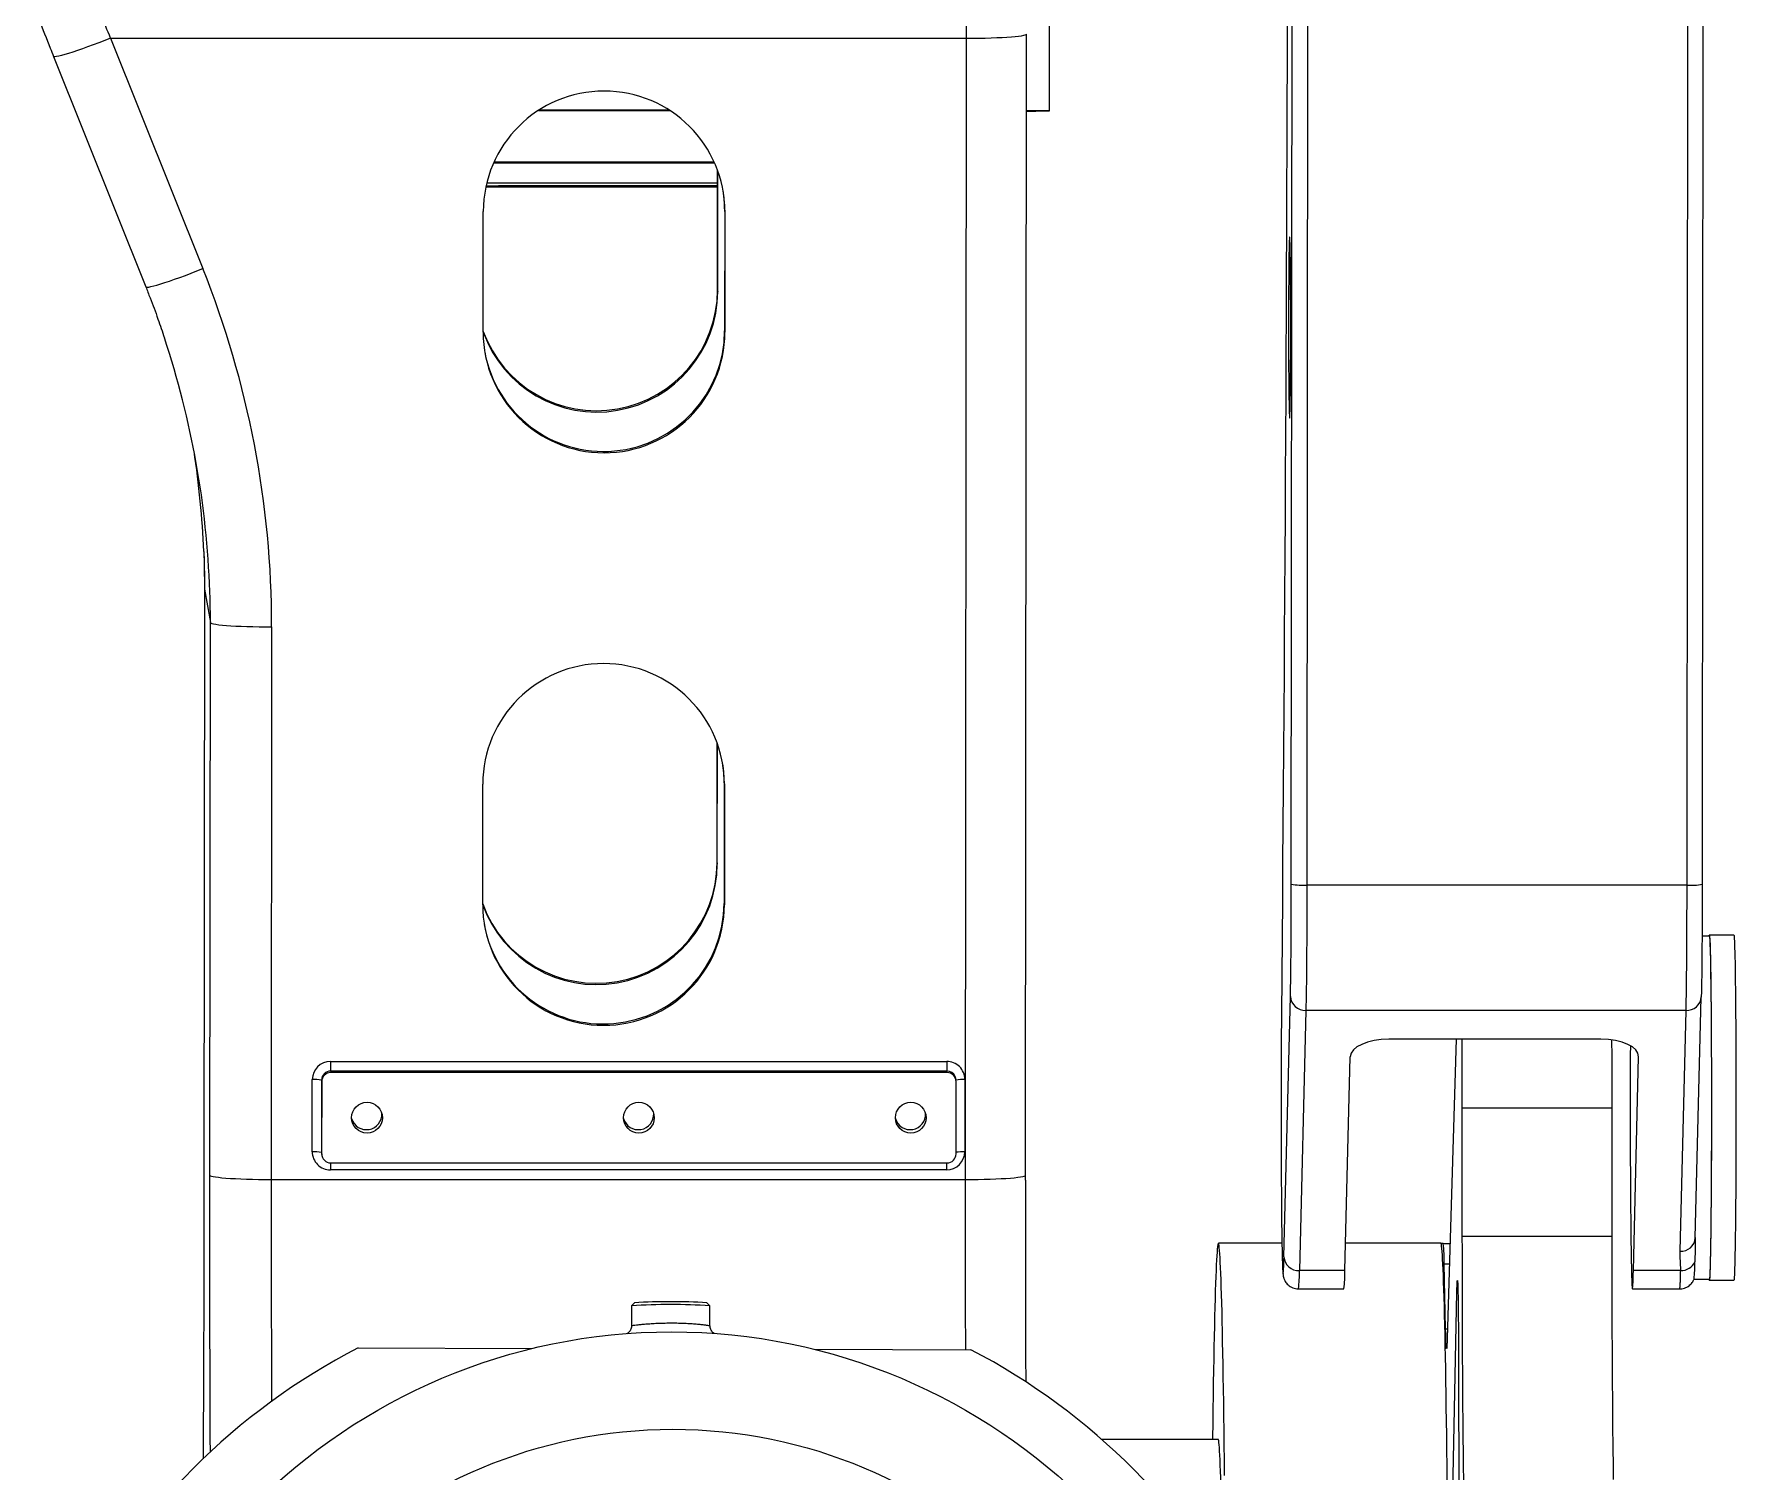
# Model space of a CAD drawing. Header units: millimetres. Extents: x 419 to 13500, y 498 to 10404.
# Drawn here: x 2306 to 2869, y 6332 to 6808 of the extents above; entities that cross this region are included whole.
import ezdxf

# ---------------------------------------------------------------- set-up
doc = ezdxf.new("R2010")
doc.units = ezdxf.units.MM
doc.header["$LTSCALE"] = 50

msp = doc.modelspace()

# ---------------------------------------------------------------- linework, layer by layer
at = {"color": 7, "linetype": 'Continuous', "lineweight": 15}
for p, q in [((2722.25, 6526.98), (2723.11, 7545.54)), ((2728.25, 7545.19), (2727.39, 6526.63)), ((2853.24, 6526.63), (2854.1, 7545.19)), ((2859.12, 7545.54), (2858.26, 6526.98)), ((2642.18, 6782.97), (2642.18, 6840.89)), ((2331.41, 6807.03), (2614.74, 6807.03)), ((2331.41, 6807.03), (2361.93, 6730.74)), ((2614.42, 6429.2), (2614.74, 6807.03)), ((2634.24, 6430.58), (2634.56, 6808.41)), ((2312.54, 6800.97), (2343.06, 6724.68)), ((2532.32, 6723.61), (2532.35, 6763.28)), ((2532.39, 6723.17), (2532.43, 6763.07)), ((2454.73, 6709.7), (2454.77, 6749.6)), ((2534.68, 6750.04), (2534.65, 6710.14)), ((2534.68, 6750.04), (2534.76, 6749.6)), ((2534.76, 6749.6), (2534.73, 6709.7)), ((2532.32, 6723.61), (2532.39, 6723.17)), ((2534.65, 6710.14), (2534.73, 6709.7)), ((2362.49, 6624.69), (2362.32, 6424.25)), ((2362.49, 6624.67), (2362.32, 6424.23)), ((2362.49, 6624.67), (2364.42, 6613.55)), ((2364.26, 6430.59), (2364.42, 6613.55)), ((2384.72, 6612.16), (2384.57, 6429.2)), ((2532.16, 6534.07), (2532.19, 6573.74)), ((2532.23, 6533.63), (2532.27, 6573.53)), ((2454.57, 6520.16), (2454.61, 6560.06)), ((2534.52, 6560.5), (2534.49, 6520.6)), ((2534.52, 6560.5), (2534.6, 6560.06)), ((2534.6, 6560.06), (2534.57, 6520.16)), ((2532.16, 6534.07), (2532.23, 6533.63)), ((2853.24, 6526.63), (2727.39, 6526.63)), ((2534.49, 6520.6), (2534.57, 6520.16)), ((2719.29, 6521.78), (2718.98, 6483.65)), ((2860.61, 6509.77), (2858.2, 6509.77)), ((2868.74, 6510.11), (2860.61, 6510.11)), ((2719.82, 6403.61), (2721.95, 6489.73)), ((2727.06, 6485.16), (2724.92, 6399.04)), ((2852.9, 6485.16), (2727.06, 6485.16)), ((2850.93, 6405.41), (2852.9, 6485.16)), ((2855.98, 6409.85), (2857.96, 6489.6)), ((2857.96, 6489.73), (2857.96, 6489.6)), ((2824.67, 6475.61), (2754.57, 6475.61)), ((2776.85, 6475.61), (2773.83, 6376.6)), ((2404.18, 6468.28), (2608.16, 6468.28)), ((2739.97, 6399.04), (2741.73, 6469.84)), ((2835.47, 6399.04), (2837.22, 6469.84)), ((2398.15, 6438.35), (2398.17, 6462.3)), ((2401.21, 6462.09), (2401.19, 6438.15)), ((2401.29, 6461.6), (2401.21, 6462.09)), ((2404.21, 6465.08), (2404.3, 6464.59)), ((2608.2, 6465.08), (2404.21, 6465.08)), ((2608.28, 6464.59), (2404.3, 6464.59)), ((2608.28, 6464.59), (2608.2, 6465.08)), ((2611.23, 6462.11), (2611.15, 6462.6)), ((2614.16, 6462.3), (2614.14, 6438.35)), ((2401.29, 6461.6), (2401.27, 6437.66)), ((2611.26, 6437.66), (2611.28, 6461.6)), ((2778.85, 6410.47), (2778.85, 6452.96)), ((2778.85, 6452.96), (2828.32, 6452.96)), ((2828.32, 6452.96), (2828.32, 6410.47)), ((2401.19, 6438.15), (2401.27, 6437.66)), ((2401.19, 6438.15), (2401.23, 6437.63)), ((2401.23, 6437.63), (2401.32, 6437.15)), ((2404.27, 6434.67), (2608.26, 6434.67)), ((2384.57, 6429.2), (2614.42, 6429.2)), ((2608.13, 6432.37), (2404.15, 6432.37)), ((2634.24, 6428.94), (2634.24, 6430.58)), ((2362.32, 6424.25), (2362.32, 6422.83)), ((2719.14, 6408.08), (2698.09, 6408.08)), ((2771.75, 6408.08), (2740.2, 6408.08)), ((2772.55, 6407.96), (2771.84, 6407.96)), ((2772.55, 6407.96), (2774.79, 6407.96)), ((2778.85, 6410.47), (2828.32, 6410.47)), ((2773.31, 6379.74), (2772.85, 6401.31)), ((2739.97, 6399.04), (2724.92, 6399.04)), ((2851.14, 6399.04), (2835.47, 6399.04)), ((2855.53, 6396.15), (2860.61, 6396.15)), ((2860.61, 6395.81), (2868.74, 6395.81)), ((2724.61, 6392.96), (2739.66, 6392.96)), ((2775.5, 6317.79), (2777.04, 6391.73)), ((2835.15, 6392.96), (2850.82, 6392.96)), ((2850.82, 6393.01), (2850.82, 6393.01)), ((2504.81, 6388.39), (2503.81, 6387.39)), ((2503.81, 6387.38), (2503.81, 6380.74)), ((2529.81, 6387.4), (2528.81, 6388.39)), ((2529.81, 6380.75), (2529.81, 6387.39)), ((2413.34, 6373.41), (2470.84, 6373.25)), ((2564.28, 6372.98), (2616.2, 6372.84)), ((2777.58, 6371.21), (2777.7, 6319.94)), ((2698.09, 6343.06), (2659.57, 6343.06))]:
    msp.add_line(p, q, dxfattribs=at)
at = {"color": 8, "linetype": 'Continuous', "lineweight": 15}
for p, q in [((2362.49, 6624.69), (2362.49, 6624.67)), ((2837.22, 6469.84), (2837.22, 6470.03)), ((2362.32, 6424.25), (2362.32, 6424.23)), ((2362.32, 6424.23), (2362.32, 6422.8)), ((2772.85, 6401.31), (2774.58, 6401.31)), ((2777.04, 6391.73), (2777.41, 6391.73)), ((2773.31, 6379.74), (2773.93, 6379.74))]:
    msp.add_line(p, q, dxfattribs=at)
at = {"color": 7, "linetype": 'Continuous', "lineweight": 15, "flags": 128}
for points in [[(2614.74, 6807.03), (2614.75, 6817.33), (2614.76, 6827.61), (2614.78, 6837.86), (2614.79, 6848.09), (2614.81, 6858.28), (2614.84, 6868.44), (2614.86, 6878.56), (2614.89, 6888.63), (2614.92, 6898.66), (2614.95, 6908.62), (2614.99, 6918.53), (2615.03, 6928.38)], [(2720.91, 6812.98), (2720.86, 6798.91), (2720.81, 6784.9), (2720.76, 6770.95), (2720.7, 6757.06), (2720.64, 6743.25), (2720.58, 6729.51), (2720.52, 6715.84), (2720.45, 6702.25), (2720.38, 6688.74), (2720.31, 6675.32), (2720.24, 6661.98), (2720.17, 6648.73), (2720.09, 6635.57), (2720.01, 6622.51), (2719.93, 6609.55), (2719.84, 6596.69), (2719.75, 6583.93), (2719.67, 6571.28), (2719.57, 6558.73), (2719.48, 6546.3), (2719.38, 6533.98), (2719.29, 6521.78)], [(2473.08, 6783.11), (2475.39, 6783.11), (2479.61, 6783.12), (2483.91, 6783.12), (2488.28, 6783.12), (2492.71, 6783.12), (2497.19, 6783.12), (2501.71, 6783.13), (2506.27, 6783.13), (2510.85, 6783.13), (2515.45, 6783.13), (2516.48, 6783.13)], [(2516.42, 6783.17), (2515.88, 6783.17), (2510.73, 6783.17), (2505.6, 6783.17), (2500.49, 6783.17), (2495.41, 6783.16), (2490.36, 6783.16), (2485.36, 6783.16), (2480.41, 6783.16), (2475.52, 6783.16), (2473.15, 6783.15)], [(2634.54, 6782.91), (2634.55, 6782.91), (2636.22, 6782.92), (2637.69, 6782.92), (2638.95, 6782.93), (2640.01, 6782.94), (2640.86, 6782.95), (2641.5, 6782.95), (2641.93, 6782.96), (2642.15, 6782.97), (2642.16, 6782.98), (2641.96, 6782.99), (2641.55, 6782.99), (2640.92, 6783), (2640.09, 6783.01), (2639.05, 6783.02), (2637.81, 6783.03), (2636.36, 6783.03), (2634.71, 6783.04), (2634.54, 6783.04)], [(2458.36, 6766.1), (2459.48, 6766.1), (2463.29, 6766.1), (2467.22, 6766.11), (2471.26, 6766.11), (2475.39, 6766.11), (2479.61, 6766.12), (2483.91, 6766.12), (2488.28, 6766.12), (2492.71, 6766.12), (2497.19, 6766.12), (2501.71, 6766.13), (2506.27, 6766.13), (2510.85, 6766.13), (2515.45, 6766.13), (2520.04, 6766.13), (2524.63, 6766.13), (2529.2, 6766.13), (2531.18, 6766.13)], [(2531.41, 6765.63), (2530, 6765.63), (2525.44, 6765.63), (2520.87, 6765.63), (2516.28, 6765.63), (2511.7, 6765.63), (2507.12, 6765.63), (2502.57, 6765.63), (2498.05, 6765.63), (2493.57, 6765.62), (2489.13, 6765.62), (2484.76, 6765.62), (2480.45, 6765.62), (2476.22, 6765.61), (2472.08, 6765.61), (2468.03, 6765.61), (2464.08, 6765.6), (2460.24, 6765.6), (2458.14, 6765.6)], [(2455.64, 6757.85), (2458.46, 6757.85), (2462.21, 6757.84), (2466.08, 6757.84), (2470.06, 6757.84), (2474.14, 6757.83), (2478.3, 6757.83), (2482.55, 6757.83), (2486.88, 6757.82), (2491.27, 6757.82), (2495.71, 6757.82), (2500.2, 6757.82), (2504.72, 6757.82), (2509.27, 6757.82), (2513.84, 6757.82), (2518.41, 6757.82), (2522.98, 6757.82), (2527.54, 6757.82), (2532.08, 6757.82), (2532.34, 6757.82)], [(2455.68, 6758.04), (2455.78, 6758.04), (2455.91, 6758.04), (2455.82, 6758.04), (2455.68, 6758.05)], [(2532.34, 6758.13), (2529.14, 6758.13), (2524.59, 6758.13), (2520.03, 6758.13), (2515.45, 6758.13), (2510.88, 6758.13), (2506.33, 6758.13), (2501.79, 6758.12), (2497.29, 6758.12), (2492.83, 6758.12), (2488.42, 6758.12), (2484.07, 6758.12), (2479.79, 6758.11), (2475.6, 6758.11), (2471.49, 6758.11), (2467.47, 6758.11), (2463.56, 6758.1), (2459.77, 6758.1), (2456.1, 6758.09), (2455.69, 6758.09)], [(2455.92, 6759.09), (2456.53, 6759.1), (2460.24, 6759.1), (2464.08, 6759.1), (2468.03, 6759.11), (2472.08, 6759.11), (2476.22, 6759.11), (2480.45, 6759.12), (2484.76, 6759.12), (2489.13, 6759.12), (2493.57, 6759.12), (2498.05, 6759.13), (2502.57, 6759.13), (2507.12, 6759.13), (2511.7, 6759.13), (2516.28, 6759.13), (2520.87, 6759.13), (2525.44, 6759.13), (2530, 6759.13), (2532.35, 6759.13)], [(2474.54, 6757.87), (2474.05, 6757.87), (2473.39, 6757.88), (2472.6, 6757.88), (2471.7, 6757.88), (2470.76, 6757.88), (2469.81, 6757.88), (2468.91, 6757.88), (2468.09, 6757.88), (2467.41, 6757.87), (2466.89, 6757.87), (2466.56, 6757.87), (2466.43, 6757.87), (2466.52, 6757.87), (2466.82, 6757.87), (2467.31, 6757.87), (2467.97, 6757.86), (2468.77, 6757.86), (2469.66, 6757.86), (2470.61, 6757.86), (2471.55, 6757.86), (2472.46, 6757.86), (2473.27, 6757.86), (2473.96, 6757.87), (2474.48, 6757.87), (2474.81, 6757.87), (2474.93, 6757.87), (2474.84, 6757.87), (2474.54, 6757.87)], [(2532.34, 6758.05), (2531.19, 6758.05), (2528.03, 6758.05), (2524.82, 6758.05), (2521.57, 6758.05), (2518.3, 6758.05), (2515.03, 6758.05), (2511.77, 6758.05), (2508.53, 6758.05), (2505.32, 6758.05), (2502.16, 6758.05), (2499.07, 6758.04), (2496.06, 6758.04), (2493.13, 6758.04), (2490.3, 6758.04), (2487.59, 6758.04), (2485.01, 6758.03), (2482.56, 6758.03), (2480.26, 6758.02), (2478.11, 6758.02), (2476.14, 6758.02), (2474.33, 6758.01), (2472.71, 6758.01), (2471.28, 6758), (2470.05, 6758), (2469.01, 6757.99), (2468.18, 6757.99), (2467.56, 6757.98), (2467.15, 6757.98), (2466.95, 6757.97), (2466.97, 6757.97), (2467.2, 6757.96), (2467.65, 6757.96), (2468.3, 6757.95), (2469.16, 6757.95), (2470.23, 6757.94), (2471.5, 6757.94), (2472.96, 6757.93), (2474.61, 6757.93), (2476.45, 6757.93), (2478.45, 6757.92), (2480.62, 6757.92), (2482.95, 6757.91), (2485.42, 6757.91), (2488.03, 6757.91), (2490.76, 6757.91), (2493.6, 6757.9), (2496.54, 6757.9), (2499.57, 6757.9), (2502.67, 6757.9), (2505.84, 6757.9), (2509.05, 6757.9), (2512.3, 6757.89), (2515.56, 6757.89), (2518.84, 6757.89), (2522.1, 6757.9), (2525.34, 6757.9), (2528.55, 6757.9), (2531.7, 6757.9), (2532.34, 6757.9)], [(2488.07, 6758.09), (2487.54, 6758.09), (2486.83, 6758.09), (2485.98, 6758.09), (2485.02, 6758.09), (2483.99, 6758.09), (2482.95, 6758.09), (2481.93, 6758.09), (2480.98, 6758.09), (2480.14, 6758.09), (2479.45, 6758.09), (2478.94, 6758.09), (2478.63, 6758.09), (2478.53, 6758.08), (2478.65, 6758.08), (2478.99, 6758.08), (2479.52, 6758.08), (2480.23, 6758.08), (2481.08, 6758.08), (2482.04, 6758.08), (2483.07, 6758.08), (2484.11, 6758.08), (2485.13, 6758.08), (2486.08, 6758.08), (2486.92, 6758.08), (2487.61, 6758.08), (2488.12, 6758.08), (2488.43, 6758.08), (2488.53, 6758.09), (2488.41, 6758.09), (2488.07, 6758.09)], [(2513.38, 6757.85), (2512.89, 6757.85), (2512.23, 6757.85), (2511.43, 6757.85), (2510.54, 6757.85), (2509.59, 6757.85), (2508.65, 6757.85), (2507.74, 6757.85), (2506.93, 6757.85), (2506.24, 6757.85), (2505.72, 6757.85), (2505.39, 6757.85), (2505.27, 6757.85), (2505.36, 6757.85), (2505.65, 6757.85), (2506.15, 6757.84), (2506.81, 6757.84), (2507.6, 6757.84), (2508.5, 6757.84), (2509.44, 6757.84), (2510.39, 6757.84), (2511.29, 6757.84), (2512.11, 6757.84), (2512.79, 6757.84), (2513.31, 6757.85), (2513.64, 6757.85), (2513.77, 6757.85), (2513.68, 6757.85), (2513.38, 6757.85)], [(2528.21, 6758.1), (2527.72, 6758.1), (2527.06, 6758.1), (2526.26, 6758.1), (2525.37, 6758.1), (2524.43, 6758.1), (2523.48, 6758.1), (2522.58, 6758.1), (2521.76, 6758.1), (2521.08, 6758.1), (2520.56, 6758.1), (2520.22, 6758.1), (2520.1, 6758.1), (2520.19, 6758.1), (2520.49, 6758.09), (2520.98, 6758.09), (2521.64, 6758.09), (2522.44, 6758.09), (2523.33, 6758.09), (2524.27, 6758.09), (2525.22, 6758.09), (2526.13, 6758.09), (2526.94, 6758.09), (2527.62, 6758.09), (2528.15, 6758.09), (2528.48, 6758.1), (2528.6, 6758.1), (2528.51, 6758.1), (2528.21, 6758.1)], [(2722.04, 6709.13), (2722.05, 6711.64), (2722.04, 6714.15), (2722.04, 6716.64), (2722.03, 6719.09), (2722.02, 6721.48), (2722.01, 6723.81), (2722, 6726.04), (2721.98, 6728.17), (2721.96, 6730.18), (2721.94, 6732.06), (2721.92, 6733.79), (2721.9, 6735.37), (2721.87, 6736.77), (2721.85, 6737.99), (2721.82, 6739.03), (2721.79, 6739.87), (2721.76, 6740.51), (2721.73, 6740.95), (2721.7, 6741.18), (2721.67, 6741.19), (2721.64, 6741), (2721.61, 6740.6), (2721.58, 6739.99), (2721.55, 6739.18), (2721.52, 6738.17), (2721.5, 6736.97), (2721.47, 6735.6), (2721.45, 6734.05), (2721.43, 6732.34), (2721.4, 6730.49), (2721.39, 6728.5), (2721.37, 6726.38), (2721.36, 6724.16), (2721.34, 6721.85), (2721.33, 6719.47), (2721.33, 6717.03), (2721.32, 6714.54), (2721.32, 6712.04), (2721.32, 6709.53), (2721.32, 6707.03), (2721.33, 6704.55), (2721.34, 6702.13), (2721.35, 6699.77), (2721.36, 6697.49), (2721.38, 6695.3), (2721.39, 6693.23), (2721.41, 6691.29), (2721.43, 6689.48), (2721.46, 6687.82), (2721.48, 6686.33), (2721.51, 6685.02), (2721.53, 6683.89), (2721.56, 6682.95), (2721.59, 6682.2), (2721.62, 6681.67), (2721.65, 6681.33), (2721.68, 6681.21), (2721.71, 6681.3), (2721.74, 6681.6), (2721.77, 6682.11), (2721.8, 6682.82), (2721.83, 6683.73), (2721.86, 6684.83), (2721.88, 6686.12), (2721.91, 6687.58), (2721.93, 6689.21), (2721.95, 6690.99), (2721.97, 6692.92), (2721.99, 6694.97), (2722, 6697.14), (2722.02, 6699.4), (2722.03, 6701.75), (2722.04, 6704.17), (2722.04, 6706.63), (2722.04, 6709.13)], [(2364.42, 6613.55), (2364.55, 6613.41), (2364.9, 6613.26), (2365.47, 6613.12), (2366.25, 6612.99), (2367.22, 6612.86), (2368.39, 6612.73), (2369.73, 6612.62), (2371.23, 6612.52), (2372.88, 6612.42), (2374.66, 6612.35), (2376.54, 6612.28), (2378.51, 6612.23), (2380.55, 6612.19), (2382.62, 6612.17), (2384.72, 6612.16)], [(2721.95, 6489.73), (2721.98, 6491.2), (2722.02, 6492.87), (2722.05, 6494.71), (2722.08, 6496.73), (2722.1, 6498.9), (2722.13, 6501.24), (2722.15, 6503.71), (2722.17, 6506.31), (2722.19, 6509.02), (2722.21, 6511.84), (2722.22, 6514.75), (2722.23, 6517.73), (2722.24, 6520.77), (2722.25, 6523.86), (2722.25, 6526.98)], [(2727.39, 6526.63), (2727.39, 6523.37), (2727.38, 6520.15), (2727.37, 6516.96), (2727.36, 6513.84), (2727.35, 6510.78), (2727.33, 6507.8), (2727.31, 6504.92), (2727.29, 6502.15), (2727.27, 6499.5), (2727.24, 6496.98), (2727.22, 6494.6), (2727.19, 6492.37), (2727.16, 6490.31), (2727.13, 6488.41), (2727.09, 6486.7), (2727.06, 6485.16)], [(2852.9, 6485.16), (2852.94, 6486.7), (2852.97, 6488.41), (2853.01, 6490.31), (2853.04, 6492.37), (2853.07, 6494.6), (2853.09, 6496.98), (2853.12, 6499.5), (2853.14, 6502.15), (2853.16, 6504.92), (2853.18, 6507.8), (2853.2, 6510.78), (2853.21, 6513.84), (2853.22, 6516.96), (2853.23, 6520.15), (2853.24, 6523.37), (2853.24, 6526.63)], [(2858.26, 6526.98), (2858.26, 6523.86), (2858.25, 6520.77), (2858.24, 6517.73), (2858.23, 6514.75), (2858.22, 6511.84), (2858.2, 6509.02), (2858.18, 6506.31), (2858.16, 6503.71), (2858.14, 6501.24), (2858.11, 6498.9), (2858.08, 6496.73), (2858.05, 6494.71), (2858.02, 6492.87), (2857.99, 6491.2), (2857.96, 6489.73)], [(2860.54, 6509.77), (2860.55, 6509.83), (2860.59, 6510.07), (2860.63, 6510.09), (2860.67, 6509.91), (2860.71, 6509.5), (2860.76, 6508.89), (2860.8, 6508.07), (2860.84, 6507.05), (2860.88, 6505.83), (2860.91, 6504.4), (2860.95, 6502.79), (2860.99, 6500.99), (2861.02, 6499.01), (2861.06, 6496.87), (2861.09, 6494.55), (2861.12, 6492.09), (2861.14, 6489.47), (2861.17, 6486.73), (2861.19, 6483.85), (2861.22, 6480.86), (2861.24, 6477.77), (2861.25, 6474.59), (2861.27, 6471.32), (2861.28, 6467.99), (2861.29, 6464.6), (2861.3, 6461.17), (2861.3, 6457.7), (2861.3, 6454.22), (2861.3, 6450.74), (2861.3, 6447.26), (2861.3, 6443.8), (2861.29, 6440.38), (2861.28, 6437.01), (2861.26, 6433.69), (2861.25, 6430.45), (2861.23, 6427.29), (2861.21, 6424.22), (2861.19, 6421.26), (2861.16, 6418.42), (2861.14, 6415.71), (2861.11, 6413.14), (2861.08, 6410.71), (2861.05, 6408.44), (2861.01, 6406.34), (2860.98, 6404.41), (2860.94, 6402.67), (2860.9, 6401.1), (2860.86, 6399.74), (2860.83, 6398.57), (2860.78, 6397.6), (2860.74, 6396.84), (2860.7, 6396.28), (2860.66, 6395.94), (2860.62, 6395.81), (2860.58, 6395.89), (2860.54, 6396.15)], [(2860.61, 6509.77), (2860.63, 6509.75), (2860.67, 6509.56), (2860.71, 6509.17), (2860.75, 6508.56), (2860.79, 6507.74), (2860.83, 6506.73), (2860.87, 6505.51), (2860.91, 6504.1), (2860.95, 6502.49), (2860.99, 6500.7), (2861.02, 6498.74), (2861.05, 6496.6), (2861.08, 6494.3), (2861.11, 6491.85), (2861.14, 6489.26), (2861.17, 6486.52), (2861.19, 6483.67), (2861.21, 6480.7), (2861.23, 6477.62), (2861.25, 6474.46), (2861.26, 6471.21), (2861.28, 6467.9), (2861.29, 6464.53), (2861.29, 6461.12), (2861.3, 6457.67), (2861.3, 6454.21), (2861.3, 6450.75), (2861.3, 6447.29), (2861.29, 6443.86), (2861.28, 6440.46), (2861.27, 6437.1), (2861.26, 6433.81), (2861.24, 6430.58), (2861.23, 6427.44), (2861.21, 6424.39), (2861.18, 6421.45), (2861.16, 6418.63), (2861.13, 6415.93), (2861.11, 6413.38), (2861.08, 6410.97), (2861.04, 6408.71), (2861.01, 6406.62), (2860.98, 6404.7), (2860.94, 6402.97), (2860.9, 6401.42), (2860.86, 6400.06), (2860.82, 6398.89), (2860.78, 6397.93), (2860.74, 6397.17), (2860.7, 6396.62), (2860.66, 6396.28), (2860.62, 6396.15), (2860.61, 6396.15)], [(2868.74, 6510.11), (2868.76, 6510.09), (2868.8, 6509.91), (2868.84, 6509.5), (2868.88, 6508.89), (2868.92, 6508.07), (2868.96, 6507.05), (2869, 6505.83), (2869.04, 6504.4), (2869.08, 6502.79), (2869.12, 6500.99), (2869.15, 6499.01), (2869.18, 6496.87), (2869.21, 6494.55), (2869.24, 6492.09), (2869.27, 6489.47), (2869.3, 6486.73), (2869.32, 6483.85), (2869.34, 6480.86), (2869.36, 6477.77), (2869.38, 6474.59), (2869.39, 6471.32), (2869.41, 6467.99), (2869.42, 6464.6), (2869.42, 6461.17), (2869.43, 6457.7), (2869.43, 6454.22), (2869.43, 6450.74), (2869.43, 6447.26), (2869.42, 6443.8), (2869.41, 6440.38), (2869.4, 6437.01), (2869.39, 6433.69), (2869.38, 6430.45), (2869.36, 6427.29), (2869.34, 6424.22), (2869.32, 6421.26), (2869.29, 6418.42), (2869.26, 6415.71), (2869.24, 6413.14), (2869.21, 6410.71), (2869.17, 6408.44), (2869.14, 6406.34), (2869.11, 6404.41), (2869.07, 6402.67), (2869.03, 6401.1), (2868.99, 6399.74), (2868.95, 6398.57), (2868.91, 6397.6), (2868.87, 6396.84), (2868.83, 6396.28), (2868.79, 6395.94), (2868.75, 6395.81), (2868.74, 6395.81)], [(2718.98, 6483.65), (2718.95, 6480.76), (2718.93, 6477.75), (2718.92, 6474.65), (2718.9, 6471.47), (2718.89, 6468.21), (2718.88, 6464.89), (2718.87, 6461.53), (2718.87, 6458.13), (2718.86, 6454.72), (2718.86, 6451.3), (2718.87, 6447.88), (2718.87, 6444.48), (2718.88, 6441.12), (2718.89, 6437.8), (2718.9, 6434.54), (2718.92, 6431.36), (2718.93, 6428.25), (2718.95, 6425.24), (2718.98, 6422.34), (2719, 6419.56), (2719.03, 6416.91), (2719.05, 6414.4), (2719.08, 6412.04), (2719.12, 6409.84), (2719.15, 6407.8), (2719.18, 6405.94), (2719.22, 6404.27), (2719.26, 6402.78), (2719.3, 6401.49), (2719.33, 6400.58)], [(2778.85, 6452.96), (2778.85, 6456.61), (2778.85, 6460.25), (2778.84, 6463.86), (2778.83, 6467.43), (2778.82, 6470.95), (2778.81, 6474.4), (2778.8, 6475.61)], [(2828.27, 6475.37), (2828.27, 6474.4), (2828.29, 6470.95), (2828.3, 6467.43), (2828.31, 6463.86), (2828.32, 6460.25), (2828.32, 6456.61), (2828.32, 6452.96)], [(2834.47, 6473.48), (2834.46, 6470.43), (2834.45, 6466.99), (2834.44, 6463.5), (2834.43, 6459.97), (2834.43, 6456.41), (2834.43, 6452.84), (2834.43, 6449.27), (2834.43, 6445.72), (2834.44, 6442.19), (2834.45, 6438.7), (2834.46, 6435.26), (2834.47, 6431.88), (2834.49, 6428.58), (2834.51, 6425.36), (2834.53, 6422.24), (2834.55, 6419.23), (2834.58, 6416.34), (2834.6, 6413.58), (2834.63, 6410.96), (2834.67, 6408.48), (2834.7, 6406.17), (2834.73, 6404.02), (2834.77, 6402.04), (2834.81, 6400.24), (2834.84, 6398.63), (2834.88, 6397.21), (2834.92, 6395.99), (2834.97, 6394.97), (2835.01, 6394.16), (2835.05, 6393.55), (2835.09, 6393.16), (2835.14, 6392.97), (2835.18, 6393), (2835.22, 6393.24), (2835.27, 6393.7), (2835.31, 6394.36), (2835.35, 6395.23), (2835.39, 6396.3), (2835.43, 6397.57), (2835.47, 6399.04)], [(2364.26, 6430.59), (2364.4, 6430.45), (2364.75, 6430.3), (2365.32, 6430.16), (2366.09, 6430.03), (2367.07, 6429.9), (2368.24, 6429.77), (2369.58, 6429.66), (2371.08, 6429.56), (2372.73, 6429.46), (2374.5, 6429.38), (2376.39, 6429.32), (2378.36, 6429.27), (2380.39, 6429.23), (2382.47, 6429.2), (2384.57, 6429.2)], [(2634.24, 6428.95), (2634.24, 6423.8), (2634.24, 6417), (2634.24, 6410.19), (2634.24, 6403.39), (2634.24, 6396.61), (2634.25, 6389.84), (2634.26, 6383.09), (2634.28, 6376.38), (2634.29, 6369.7), (2634.31, 6363.06), (2634.31, 6362.24)], [(2362.32, 6422.8), (2362.31, 6417.16), (2362.3, 6410.11), (2362.29, 6403.1), (2362.27, 6396.12), (2362.25, 6389.18), (2362.23, 6382.3), (2362.21, 6375.47), (2362.18, 6368.72), (2362.15, 6362.04), (2362.12, 6355.43), (2362.09, 6348.92), (2362.05, 6342.5), (2362.02, 6336.75)], [(2700.17, 6331.16), (2700.11, 6336.3), (2700.05, 6341.3), (2699.99, 6346.14), (2699.93, 6350.83), (2699.86, 6355.36), (2699.8, 6359.73), (2699.73, 6363.93), (2699.66, 6367.96), (2699.59, 6371.81), (2699.52, 6375.48), (2699.45, 6378.98), (2699.37, 6382.28), (2699.3, 6385.4), (2699.22, 6388.33), (2699.14, 6391.06), (2699.06, 6393.6), (2698.98, 6395.94), (2698.9, 6398.08), (2698.82, 6400.02), (2698.74, 6401.75), (2698.66, 6403.27), (2698.57, 6404.59), (2698.49, 6405.7), (2698.41, 6406.59), (2698.32, 6407.28), (2698.24, 6407.76), (2698.15, 6408.02), (2698.07, 6408.08), (2697.99, 6407.92), (2697.9, 6407.55), (2697.82, 6406.97), (2697.73, 6406.17), (2697.65, 6405.17), (2697.57, 6403.96), (2697.48, 6402.53), (2697.4, 6400.91), (2697.32, 6399.07), (2697.24, 6397.04), (2697.16, 6394.8), (2697.08, 6392.36), (2697, 6389.72), (2696.93, 6386.89), (2696.85, 6383.87), (2696.77, 6380.65), (2696.7, 6377.25), (2696.63, 6373.67), (2696.56, 6369.91), (2696.49, 6365.96), (2696.42, 6361.85), (2696.35, 6357.57), (2696.29, 6353.12), (2696.22, 6348.51), (2696.16, 6343.74), (2696.15, 6343.06)], [(2771.84, 6407.96), (2771.75, 6408.08), (2771.75, 6408.08)], [(2773.84, 6329.35), (2773.78, 6334.54), (2773.73, 6339.59), (2773.67, 6344.49), (2773.6, 6349.23), (2773.54, 6353.82), (2773.47, 6358.25), (2773.41, 6362.51), (2773.34, 6366.6), (2773.27, 6370.51), (2773.2, 6374.25), (2773.13, 6377.81), (2773.05, 6381.18), (2772.98, 6384.36), (2772.9, 6387.36), (2772.82, 6390.16), (2772.74, 6392.77), (2772.66, 6395.17), (2772.58, 6397.38), (2772.5, 6399.39), (2772.42, 6401.19), (2772.34, 6402.78), (2772.26, 6404.17), (2772.17, 6405.35), (2772.09, 6406.32), (2772.01, 6407.08), (2771.92, 6407.62), (2771.84, 6407.96)], [(2779.43, 6325.3), (2779.38, 6327.82), (2779.34, 6330.51), (2779.29, 6333.38), (2779.25, 6336.41), (2779.21, 6339.61), (2779.17, 6342.95), (2779.13, 6346.44), (2779.1, 6350.06), (2779.07, 6353.82), (2779.04, 6357.7), (2779.01, 6361.69), (2778.98, 6365.78), (2778.96, 6369.97), (2778.94, 6374.25), (2778.92, 6378.6), (2778.9, 6383.03), (2778.89, 6387.51), (2778.87, 6392.04), (2778.87, 6396.61), (2778.86, 6401.22), (2778.86, 6405.84), (2778.85, 6410.47)], [(2828.32, 6410.47), (2828.32, 6405.79), (2828.33, 6401.11), (2828.33, 6396.46), (2828.34, 6391.84), (2828.35, 6387.27), (2828.37, 6382.74), (2828.39, 6378.27), (2828.4, 6373.87), (2828.43, 6369.56), (2828.45, 6365.33), (2828.48, 6361.2), (2828.51, 6357.18), (2828.54, 6353.28), (2828.57, 6349.5), (2828.61, 6345.86), (2828.64, 6342.35), (2828.68, 6339), (2828.73, 6335.81), (2828.77, 6332.77), (2828.81, 6329.91)], [(2855.98, 6409.98), (2855.97, 6408.8), (2855.95, 6407.67), (2855.93, 6406.59), (2855.91, 6405.55), (2855.89, 6404.56), (2855.87, 6403.63), (2855.85, 6402.74), (2855.83, 6401.91)], [(2777.04, 6391.73), (2777.07, 6392.94), (2777.1, 6393.93), (2777.13, 6394.72), (2777.16, 6395.29), (2777.19, 6395.63), (2777.22, 6395.75), (2777.26, 6395.64), (2777.29, 6395.31), (2777.32, 6394.76), (2777.35, 6393.98), (2777.38, 6392.99), (2777.4, 6391.8), (2777.43, 6390.41), (2777.46, 6388.84), (2777.48, 6387.09), (2777.5, 6385.18), (2777.52, 6383.12), (2777.54, 6380.93), (2777.55, 6378.63), (2777.56, 6376.23), (2777.57, 6373.75), (2777.58, 6371.21)], [(2773.83, 6376.6), (2773.79, 6375.44), (2773.75, 6374.5), (2773.71, 6373.8), (2773.67, 6373.33), (2773.63, 6373.11), (2773.58, 6373.12), (2773.54, 6373.37), (2773.5, 6373.85), (2773.46, 6374.58), (2773.42, 6375.53), (2773.38, 6376.71), (2773.34, 6378.12), (2773.31, 6379.74)], [(2699.48, 6296.59), (2699.45, 6298.8), (2699.4, 6302.73), (2699.34, 6306.51), (2699.29, 6310.13), (2699.23, 6313.58), (2699.17, 6316.85), (2699.11, 6319.95), (2699.05, 6322.86), (2698.98, 6325.6), (2698.92, 6328.14), (2698.86, 6330.49), (2698.79, 6332.65), (2698.72, 6334.61), (2698.65, 6336.37), (2698.58, 6337.93), (2698.52, 6339.29), (2698.45, 6340.44), (2698.38, 6341.38), (2698.3, 6342.11), (2698.23, 6342.64), (2698.16, 6342.95), (2698.09, 6343.06)]]:
    msp.add_lwpolyline(points, dxfattribs=at)
at = {"color": 8, "linetype": 'Continuous', "lineweight": 15, "flags": 128}
for points in [[(2331.41, 6807.03), (2329.46, 6806.26), (2327.53, 6805.51), (2325.64, 6804.8), (2323.81, 6804.12), (2322.06, 6803.5), (2320.41, 6802.92), (2318.88, 6802.41), (2317.48, 6801.96), (2316.23, 6801.59), (2315.15, 6801.29), (2314.24, 6801.06), (2313.52, 6800.92), (2312.99, 6800.86), (2312.66, 6800.88), (2312.54, 6800.97)], [(2614.74, 6807.03), (2616.83, 6807.03), (2618.9, 6807.06), (2620.93, 6807.09), (2622.88, 6807.15), (2624.74, 6807.21), (2626.48, 6807.29), (2628.1, 6807.39), (2629.57, 6807.49), (2630.87, 6807.6), (2631.99, 6807.72), (2632.92, 6807.85), (2633.65, 6807.99), (2634.17, 6808.13), (2634.48, 6808.28), (2634.56, 6808.41)], [(2343.06, 6724.68), (2343.18, 6724.6), (2343.51, 6724.57), (2344.04, 6724.63), (2344.76, 6724.78), (2345.67, 6725), (2346.76, 6725.3), (2348, 6725.68), (2349.4, 6726.12), (2350.93, 6726.64), (2352.58, 6727.21), (2354.33, 6727.84), (2356.16, 6728.51), (2358.05, 6729.22), (2359.98, 6729.97), (2361.93, 6730.74)], [(2362.24, 6637.09), (2362.38, 6632.81), (2362.49, 6624.67)], [(2364.42, 6613.55), (2364.31, 6621.69), (2364.25, 6623.85)], [(2364.42, 6339.02), (2364.4, 6343.5), (2364.37, 6349.96), (2364.35, 6356.49), (2364.33, 6363.07), (2364.31, 6369.71), (2364.3, 6376.38), (2364.28, 6383.1), (2364.27, 6389.84), (2364.26, 6396.61), (2364.26, 6403.4), (2364.26, 6410.2), (2364.25, 6417), (2364.26, 6423.8), (2364.26, 6430.59)], [(2384.57, 6429.2), (2384.56, 6422.6), (2384.56, 6415.99), (2384.56, 6409.39), (2384.57, 6402.79), (2384.57, 6396.2), (2384.58, 6389.64), (2384.59, 6383.1), (2384.61, 6376.6), (2384.62, 6370.14), (2384.64, 6363.73), (2384.67, 6357.37), (2384.67, 6355.72)], [(2614.47, 6372.84), (2614.46, 6376.6), (2614.44, 6383.1), (2614.43, 6389.64), (2614.42, 6396.2), (2614.42, 6402.79), (2614.41, 6409.39), (2614.41, 6415.99), (2614.41, 6422.6), (2614.42, 6429.2)], [(2614.42, 6429.2), (2616.52, 6429.2), (2618.59, 6429.23), (2620.61, 6429.27), (2622.56, 6429.32), (2624.42, 6429.38), (2626.17, 6429.46), (2627.78, 6429.56), (2629.25, 6429.66), (2630.55, 6429.77), (2631.67, 6429.9), (2632.61, 6430.03), (2633.33, 6430.16), (2633.85, 6430.3), (2634.16, 6430.45), (2634.24, 6430.58)], [(2719.33, 6400.58), (2719.33, 6400.39), (2719.37, 6399.51), (2719.41, 6398.82), (2719.46, 6398.35), (2719.5, 6398.09), (2719.54, 6398.05), (2719.58, 6398.22), (2719.62, 6398.6), (2719.66, 6399.19), (2719.67, 6399.43)]]:
    msp.add_lwpolyline(points, dxfattribs=at)
at = {"color": 7, "linetype": 'Continuous', "lineweight": 15}
for centre, radius in [((2416.29, 6449.64), 5.09), ((2506.28, 6449.64), 5.09), ((2596.28, 6449.64), 5.09), ((2517.1, 6183.28), 195.46), ((2517.49, 6184.05), 162.45)]:
    msp.add_circle(centre, radius, dxfattribs=at)
for centre, radius, start, end in [((2494.76, 6749.53), 40, 0.1058, 179.8942), ((2494.88, 6750.07), 39.8, 359.9514, 9.5125), ((2066.23, 6612.43), 318.49, 359.9515, 21.8069), ((2492.3, 6723.71), 40.01, 200.1403, 359.8585), ((2492.38, 6723.26), 40.01, 199.8167, 359.8589), ((2494.64, 6710.23), 40.01, 190.2826, 359.874), ((2065.9, 6613.81), 298.51, 1.9278, 18.3499), ((2494.73, 6709.77), 40, 180.1058, 359.8942), ((2063.97, 6624.93), 298.52, 2.3344, 8.7519), ((2494.6, 6559.99), 40, 0.1058, 179.8942), ((2494.72, 6560.53), 39.8, 359.9514, 9.5125), ((2492.14, 6534.17), 40.01, 200.1403, 359.8585), ((2492.22, 6533.73), 40.01, 199.8167, 359.8589), ((2726.14, 6546.02), 19.44, 258.4615, 273.6966), ((2854.52, 6544.39), 17.81, 265.8981, 282.1346), ((2494.57, 6520.23), 40, 180.1058, 359.8942), ((2494.48, 6520.69), 40.01, 190.2826, 359.874), ((2726.82, 6490.04), 4.88, 183.5934, 272.8167), ((2404.17, 6462.28), 6, 89.941, 179.876), ((2482.75, 6467.51), 78.57, 179.4349, 181.7697), ((2608.17, 6462.3), 5.99, 0.0109, 90.0756), ((2686.73, 6467.51), 78.57, 179.4349, 181.7697), ((2398.91, 6450.87), 11.45, 78.4291, 93.7067), ((2404.21, 6462.08), 3, 89.941, 179.876), ((2404.29, 6461.59), 3, 89.941, 179.876), ((2608.28, 6461.6), 2.99, 0.0109, 90.0756), ((2608.21, 6462.09), 2.99, 9.8357, 23.4138), ((2416.08, 6450.78), 5.1, 196.4599, 3.2106), ((2506.08, 6450.78), 5.1, 196.4599, 3.2106), ((2596.07, 6450.78), 5.1, 196.4599, 3.2106), ((2398.89, 6426.93), 11.45, 78.4291, 93.7067), ((2404.14, 6438.36), 5.99, 180.0109, 270.0756), ((2404.27, 6437.66), 2.99, 180.0109, 270.0756), ((2608.14, 6438.37), 6, 269.941, 359.876), ((2608.26, 6437.67), 3, 269.941, 359.876), ((2716.99, 6402.11), 55.87, 359.1743, 6.0102), ((2560.44, 6406.97), 159.42, 357.2896, 358.7927), ((2724.68, 6403.91), 4.88, 183.5934, 272.8167), ((2851.27, 6404.11), 5.07, 268.4944, 334.3109), ((2807.73, 6401.38), 48.11, 353.8073, 0.6383), ((2697.63, 6398.21), 42.36, 352.882, 1.1288), ((2516.87, 6176.44), 212.29, 86.7765, 93.2556), ((2516.87, 6168.85), 218.92, 86.6117, 93.4205), ((2514.16, 6178.02), 219.87, 117.2933, 152.7096), ((2514.22, 6177.85), 220.05, 27.316, 62.3895)]:
    msp.add_arc(centre, radius, start, end, dxfattribs=at)
at = {"color": 8, "linetype": 'Continuous', "lineweight": 15}
for centre, radius, start, end in [((2853.15, 6489.98), 4.82, 267.0942, 355.5237), ((2608.2, 6462.08), 3, 23.4563, 90.043), ((2613.49, 6448.67), 13.64, 87.2133, 99.5443), ((2551.22, 6432.48), 147.07, 179.1466, 180.0423), ((2755.33, 6432.48), 147.2, 179.1479, 180.0421), ((2613.68, 6420.21), 18.15, 88.5652, 97.6739), ((2851.17, 6410.23), 4.82, 267.0942, 355.5237), ((2682.58, 6398.21), 42.36, 352.8822, 1.1287)]:
    msp.add_arc(centre, radius, start, end, dxfattribs=at)
at = {"color": 7, "linetype": 'Continuous', "lineweight": 15}
for centre, major_axis, ratio, start_param, end_param in [((2337.43, 6772.28), (-207.34, 499.46), 0.014375, 4.776038, 4.807308), ((2754.43, 6469.84), (12.7, 0.08), 0.454164, 1.556627, 3.127423), ((2824.52, 6469.84), (12.7, 0.08), 0.454164, 6.269016, 7.839812)]:
    msp.add_ellipse(centre, major_axis=major_axis, ratio=ratio, start_param=start_param, end_param=end_param, dxfattribs=at)
for points, knots in [([(2306.06, 6817.15), (2306.6, 6815.8), (2308.39, 6811.34), (2310.55, 6805.94), (2312.17, 6801.89), (2312.54, 6800.97)], [0, 0, 0, 0, 0.249994, 0.828758, 1, 1, 1, 1]), ([(2343.06, 6724.68), (2343.53, 6723.49), (2344.92, 6719.97), (2347.01, 6714.35), (2348.52, 6709.87), (2349.23, 6707.77)], [0, 0, 0, 0, 0.212816, 0.630562, 1, 1, 1, 1]), ([(2362.24, 6637.1), (2362.24, 6637.03), (2362.38, 6634.46), (2362.46, 6630.33), (2362.48, 6626.26), (2362.49, 6624.69)], [0, 0, 0, 0, 0.01597, 0.622018, 1, 1, 1, 1]), ([(2719.33, 6400.38), (2719.34, 6400.07), (2719.37, 6399.42), (2719.41, 6398.63), (2719.46, 6398.02), (2719.51, 6397.56), (2719.58, 6397.16), (2719.66, 6396.81), (2719.77, 6396.43), (2719.95, 6395.96), (2720.24, 6395.41), (2720.65, 6394.82), (2721.21, 6394.23), (2721.9, 6393.71), (2722.71, 6393.3), (2723.59, 6393.05), (2724.24, 6392.94), (2724.58, 6392.97), (2724.61, 6392.97)], [0, 0, 0, 0, 0.142415, 0.297808, 0.462751, 0.569661, 0.627169, 0.661272, 0.692377, 0.722652, 0.754249, 0.789689, 0.82822, 0.868655, 0.910366, 0.95282, 0.995638, 1, 1, 1, 1]), ([(2851.14, 6399.04), (2851.14, 6399.79), (2851.14, 6401.27), (2850.95, 6403.39), (2850.94, 6404.78), (2850.93, 6405.41)], [0, 0, 0, 0, 0.349712, 0.699606, 1, 1, 1, 1]), ([(2850.82, 6392.99), (2851.05, 6392.99), (2851.6, 6392.99), (2852.41, 6393.2), (2853.22, 6393.54), (2853.91, 6393.99), (2854.49, 6394.5), (2854.94, 6395.04), (2855.27, 6395.57), (2855.48, 6396), (2855.56, 6396.21), (2855.59, 6396.28)], [0, 0, 0, 0, 0.107395, 0.252262, 0.388034, 0.51599, 0.636577, 0.749525, 0.853836, 0.949273, 1, 1, 1, 1]), ([(2503.81, 6380.74), (2503.81, 6380.72), (2503.84, 6380.47), (2503.74, 6379.99), (2503.52, 6379.38), (2503.19, 6378.89), (2502.84, 6378.51), (2502.52, 6378.26), (2502.35, 6378.17), (2502.29, 6378.14)], [0, 0, 0, 0, 0.015364, 0.236772, 0.435356, 0.616121, 0.780699, 0.928152, 1, 1, 1, 1]), ([(2531.15, 6378.26), (2531.02, 6378.35), (2530.74, 6378.55), (2530.35, 6378.99), (2530.03, 6379.56), (2529.84, 6380.16), (2529.83, 6380.57), (2529.83, 6380.75)], [0, 0, 0, 0, 0.168657, 0.372444, 0.592359, 0.823946, 1, 1, 1, 1])]:
    msp.add_open_spline(points, degree=3, knots=knots, dxfattribs=at)
at = {"color": 8, "linetype": 'Continuous', "lineweight": 15}
for points, knots in [([(2850.82, 6393.01), (2850.83, 6393), (2850.85, 6392.95), (2850.9, 6393.3), (2850.96, 6394.05), (2851.02, 6395.27), (2851.08, 6396.89), (2851.12, 6398.32), (2851.14, 6399.04)], [0, 0, 0, 0, 0.061446, 0.245633, 0.42982, 0.619358, 0.808896, 1, 1, 1, 1]), ([(2503.85, 6380.74), (2503.85, 6380.75), (2503.86, 6380.79), (2504.4, 6380.89), (2505.38, 6381.03), (2506.61, 6381.17), (2508.12, 6381.32), (2509.87, 6381.45), (2511.83, 6381.57), (2513.92, 6381.65), (2516.09, 6381.69), (2518.29, 6381.69), (2520.45, 6381.64), (2522.5, 6381.55), (2524.4, 6381.43), (2526.07, 6381.29), (2527.48, 6381.14), (2528.6, 6381), (2529.37, 6380.88), (2529.76, 6380.79), (2529.79, 6380.76), (2529.8, 6380.75)], [0, 0, 0, 0, 0.03739, 0.106812, 0.160597, 0.214383, 0.268054, 0.321724, 0.375263, 0.428801, 0.482396, 0.535991, 0.589742, 0.643495, 0.69726, 0.751026, 0.80464, 0.858252, 0.911786, 0.965318, 1, 1, 1, 1])]:
    msp.add_open_spline(points, degree=3, knots=knots, dxfattribs=at)

doc.saveas('drawing.dxf')
